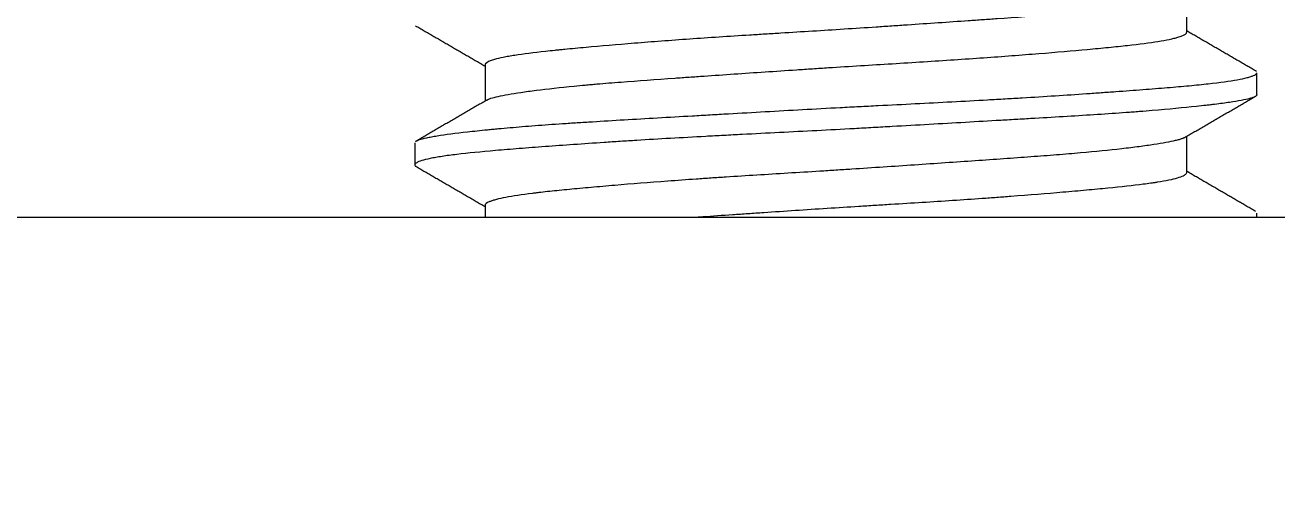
# Model space of a CAD drawing. Header units: millimetres. Extents: x 645 to 1239, y -1145 to -725.
# Drawn here: x 718.58 to 727.5, y -1019.6 to -1016.23 of the extents above; entities that cross this region are included whole.
import ezdxf

# ---------------------------------------------------------------- set-up
doc = ezdxf.new("R2010")
doc.units = ezdxf.units.MM
doc.header["$LTSCALE"] = 0.1
doc.linetypes.add('HIDDEN2', pattern=[4.7625, 3.175, -1.5875])
doc.layers.add('1', color=4, linetype='HIDDEN2')
doc.layers.add('DIM', color=3, linetype='Continuous')
doc.styles.get("Standard").update_dxf_attribs({"font": 'arial.ttf'})
doc.dimstyles.new('ISO-25', dxfattribs={"dimtxt": 2.5, "dimasz": 2.5, "dimexe": 1.25, "dimexo": 0.625, "dimtad": 1, "dimdec": 1, "dimtxsty": 'Standard', "dimcen": 2.5, "dimadec": 0, "dimazin": 0, "dimtfac": 1, "dimtdec": 1, "dimtmove": 0, "dimatfit": 3, "dimfxl": 1, "dimarcsym": 0})

# ---------------------------------------------------------------- blocks, each defined once
blk = doc.blocks.new('9899FF')
at = {"layer": '1', "color": 7, "linetype": 'Continuous', "lineweight": 18}
for p, q in [((4705.8803, -472.9499), (4705.8803, -472.6919)), ((4700.8803, -473.1836), (4700.8803, -473.4414)), ((4706.3803, -473.3941), (4706.3803, -473.2394)), ((4705.8803, -473.9505), (4705.8803, -473.6918)), ((4700.3803, -473.7391), (4700.3803, -473.8948)), ((4700.8803, -474.1829), (4700.8803, -474.2667)), ((4706.3803, -474.2667), (4706.3803, -474.2386)), ((4684.3804, -474.2667), (4737.9274, -474.2667))]:
    blk.add_line(p, q, dxfattribs=at)
for points, knots in [([(4705.8678, -472.6992), (4705.8644, -472.7013), (4705.8604, -472.7033), (4705.8504, -472.7077), (4705.8442, -472.71), (4705.8093, -472.7215), (4705.7683, -472.7307), (4705.7005, -472.7426), (4705.6861, -472.7449), (4705.6556, -472.7498), (4705.6395, -472.7522), (4705.589, -472.7596), (4705.5525, -472.7645), (4705.4345, -472.7794), (4705.3447, -472.7894), (4705.2183, -472.8017), (4705.1923, -472.8042), (4705.1389, -472.8091), (4705.1116, -472.8115), (4705.0283, -472.8186), (4704.9708, -472.8233), (4704.7921, -472.8372), (4704.6651, -472.8463), (4704.4962, -472.8582), (4704.4618, -472.8606), (4704.3927, -472.8654), (4704.358, -472.8678), (4704.2528, -472.875), (4704.1108, -472.8848), (4703.9649, -472.8947), (4703.854, -472.9023), (4703.8168, -472.9048), (4703.7419, -472.9098), (4703.7042, -472.9124), (4703.5905, -472.9199), (4703.5149, -472.9249), (4703.3639, -472.9347), (4703.2886, -472.9394), (4703.1384, -472.9488), (4703.0634, -472.9534), (4702.9513, -472.9603), (4702.914, -472.9626), (4702.8394, -472.9672), (4702.8021, -472.9696), (4702.6178, -472.9812), (4702.4757, -472.9905), (4702.2703, -473.005), (4702.2031, -473.0099), (4702.1043, -473.0173), (4702.0716, -473.0198), (4702.0073, -473.0248), (4701.9757, -473.0273), (4701.8206, -473.0398), (4701.7057, -473.0498), (4701.5468, -473.0642), (4701.4961, -473.0689), (4701.4357, -473.0748), (4701.4238, -473.0759), (4701.4002, -473.0783), (4701.3656, -473.0818), (4701.3326, -473.0853), (4701.2265, -473.0968), (4701.1536, -473.1061), (4701.0774, -473.1181), (4701.0556, -473.1217), (4701.0356, -473.1254), (4701.0227, -473.1278), (4701.0164, -473.1291), (4700.9861, -473.1353), (4700.9653, -473.1402), (4700.913, -473.1552), (4700.8916, -473.1653), (4700.8817, -473.1776), (4700.8806, -473.1801), (4700.8803, -473.183), (4700.8803, -473.1834), (4700.8803, -473.1839)], [0, 0, 0, 0, 0.01324, 0.01324, 0.028149, 0.028149, 0.087787, 0.087787, 0.102696, 0.102696, 0.117605, 0.117605, 0.147424, 0.147424, 0.207061, 0.207061, 0.221971, 0.221971, 0.23688, 0.23688, 0.266699, 0.266699, 0.326336, 0.326336, 0.341246, 0.341246, 0.356155, 0.356155, 0.385974, 0.415793, 0.415793, 0.430702, 0.430702, 0.445611, 0.445611, 0.47543, 0.47543, 0.505249, 0.505249, 0.535067, 0.535067, 0.549977, 0.549977, 0.564886, 0.564886, 0.624524, 0.624524, 0.654342, 0.654342, 0.669252, 0.669252, 0.684161, 0.684161, 0.743798, 0.743798, 0.773617, 0.773617, 0.781072, 0.781072, 0.788526, 0.803436, 0.803436, 0.863073, 0.863073, 0.877983, 0.885437, 0.885437, 0.892892, 0.892892, 0.922711, 0.922711, 0.982348, 0.982348, 0.997258, 0.997258, 1, 1, 1, 1]), ([(4700.892, -473.4347), (4700.8952, -473.4326), (4700.8992, -473.4305), (4700.9091, -473.4261), (4700.9152, -473.4238), (4700.9499, -473.4122), (4700.991, -473.403), (4701.0721, -473.3887), (4701.1024, -473.3839), (4701.1529, -473.3765), (4701.1706, -473.374), (4701.2073, -473.369), (4701.2264, -473.3666), (4701.3252, -473.3541), (4701.4153, -473.3441), (4701.5417, -473.3317), (4701.5807, -473.328), (4701.6212, -473.3243), (4701.6486, -473.3219), (4701.6625, -473.3207), (4701.7325, -473.3147), (4701.7905, -473.31), (4701.9703, -473.2961), (4702.0977, -473.2869), (4702.2667, -473.275), (4702.301, -473.2726), (4702.3531, -473.269), (4702.3706, -473.2678), (4702.4057, -473.2654), (4702.4234, -473.2642), (4702.5117, -473.2581), (4702.5832, -473.2532), (4702.8003, -473.2383), (4702.9485, -473.2282), (4703.1381, -473.2156), (4703.1763, -473.213), (4703.2526, -473.208), (4703.2906, -473.2055), (4703.4046, -473.1982), (4703.4803, -473.1934), (4703.7065, -473.1794), (4703.8562, -473.1703), (4704.0788, -473.1562), (4704.1517, -473.1515), (4704.2944, -473.1421), (4704.4343, -473.1325), (4704.5686, -473.1227), (4704.6672, -473.1153), (4704.6997, -473.1128), (4704.7639, -473.1077), (4704.7958, -473.1052), (4704.9514, -473.0926), (4705.0663, -473.0826), (4705.2245, -473.0682), (4705.2749, -473.0635), (4705.3469, -473.0565), (4705.3703, -473.0541), (4705.4157, -473.0494), (4705.4377, -473.0471), (4705.5434, -473.0354), (4705.6156, -473.0261), (4705.7056, -473.0117), (4705.7326, -473.0068), (4705.7623, -473.0006), (4705.768, -472.9993), (4705.7791, -472.9968), (4705.795, -472.993), (4705.809, -472.9893), (4705.8512, -472.9767), (4705.8714, -472.9666), (4705.8795, -472.9544), (4705.8802, -472.9522), (4705.8803, -472.9499)], [0, 0, 0, 0, 0.013291, 0.013291, 0.028257, 0.028257, 0.088123, 0.088123, 0.118056, 0.118056, 0.133022, 0.133022, 0.147989, 0.147989, 0.207855, 0.207855, 0.222821, 0.230304, 0.230304, 0.237788, 0.237788, 0.267721, 0.267721, 0.327587, 0.327587, 0.342553, 0.342553, 0.350036, 0.350036, 0.357519, 0.357519, 0.387452, 0.387452, 0.447318, 0.447318, 0.462285, 0.462285, 0.477251, 0.477251, 0.507184, 0.507184, 0.56705, 0.56705, 0.596983, 0.596983, 0.626916, 0.656849, 0.656849, 0.671815, 0.671815, 0.686782, 0.686782, 0.746648, 0.746648, 0.776581, 0.776581, 0.791547, 0.791547, 0.806514, 0.806514, 0.86638, 0.86638, 0.896312, 0.896312, 0.903796, 0.903796, 0.911279, 0.926245, 0.926245, 0.986111, 0.986111, 1, 1, 1, 1]), ([(4700.39, -473.7259), (4700.3954, -473.7224), (4700.4031, -473.719), (4700.4261, -473.7112), (4700.4432, -473.7067), (4700.475, -473.6999), (4700.4866, -473.6976), (4700.5118, -473.693), (4700.5253, -473.6907), (4700.5974, -473.6791), (4700.6696, -473.6697), (4700.7996, -473.655), (4700.8465, -473.6501), (4700.9099, -473.6438), (4700.9228, -473.6426), (4700.949, -473.6401), (4700.9887, -473.6363), (4701.0302, -473.6326), (4701.1152, -473.6252), (4701.1747, -473.6203), (4701.2995, -473.6108), (4701.3647, -473.6061), (4701.4669, -473.5992), (4701.519, -473.5958), (4701.5729, -473.5924), (4701.6091, -473.5901), (4701.6274, -473.589), (4701.7195, -473.5832), (4701.795, -473.5787), (4702.0267, -473.565), (4702.1883, -473.5557), (4702.3991, -473.5436), (4702.4417, -473.5411), (4702.5063, -473.5374), (4702.528, -473.5362), (4702.5714, -473.5337), (4702.68, -473.5275), (4702.7893, -473.5212), (4703.0533, -473.5063), (4703.2311, -473.4963), (4703.4335, -473.4856), (4703.456, -473.4845), (4703.5011, -473.4821), (4703.5238, -473.4809), (4703.5914, -473.4774), (4703.6363, -473.4751), (4703.7702, -473.4683), (4703.8587, -473.4638), (4704.1215, -473.4503), (4704.2933, -473.4414), (4704.4826, -473.4307), (4704.5036, -473.4296), (4704.5454, -473.4272), (4704.6076, -473.4236), (4704.6686, -473.42), (4704.7891, -473.4128), (4704.9454, -473.403), (4705.0935, -473.3931), (4705.2013, -473.3857), (4705.2544, -473.382), (4705.3064, -473.3782), (4705.3407, -473.3758), (4705.3578, -473.3745), (4705.4422, -473.3684), (4705.5065, -473.3636), (4705.6288, -473.3542), (4705.745, -473.3451), (4705.8488, -473.3361), (4705.922, -473.3293), (4705.9456, -473.327), (4705.9912, -473.3224), (4706.0132, -473.32), (4706.1182, -473.3084), (4706.1869, -473.2989), (4706.2676, -473.2843), (4706.2907, -473.2794), (4706.3197, -473.2719), (4706.3284, -473.2693), (4706.3439, -473.2643), (4706.3506, -473.2618), (4706.3676, -473.2543), (4706.3749, -473.2493), (4706.3794, -473.2427), (4706.3801, -473.241), (4706.3802, -473.2393)], [0, 0, 0, 0, 0.022045, 0.022045, 0.051361, 0.051361, 0.066018, 0.066018, 0.080676, 0.080676, 0.139306, 0.139306, 0.168622, 0.168622, 0.17595, 0.17595, 0.183279, 0.197937, 0.197937, 0.227252, 0.227252, 0.256567, 0.256567, 0.271225, 0.278554, 0.278554, 0.285883, 0.285883, 0.315198, 0.315198, 0.373828, 0.373828, 0.388486, 0.388486, 0.395815, 0.395815, 0.403143, 0.432459, 0.432459, 0.491089, 0.491089, 0.498418, 0.498418, 0.505747, 0.505747, 0.520404, 0.520404, 0.54972, 0.54972, 0.60835, 0.60835, 0.615679, 0.615679, 0.623008, 0.637665, 0.637665, 0.666981, 0.696296, 0.696296, 0.710953, 0.718282, 0.718282, 0.725611, 0.725611, 0.754926, 0.754926, 0.784241, 0.813557, 0.813557, 0.828214, 0.828214, 0.842872, 0.842872, 0.901502, 0.901502, 0.930818, 0.930818, 0.945475, 0.945475, 0.960133, 0.960133, 0.989448, 0.989448, 1, 1, 1, 1]), ([(4706.3803, -473.3951), (4706.3803, -473.3952), (4706.3802, -473.3954), (4706.3799, -473.4003), (4706.3756, -473.4049), (4706.3651, -473.4106), (4706.3627, -473.4118), (4706.3575, -473.4141), (4706.3546, -473.4152), (4706.3452, -473.4186), (4706.338, -473.4209), (4706.2971, -473.4321), (4706.249, -473.4411), (4706.154, -473.4551), (4706.1186, -473.4598), (4706.0693, -473.4659), (4706.0592, -473.4671), (4706.0386, -473.4695), (4706.0071, -473.4732), (4705.9737, -473.4769), (4705.8583, -473.4892), (4705.7532, -473.4991), (4705.6056, -473.5114), (4705.5602, -473.515), (4705.5128, -473.5187), (4705.4809, -473.521), (4705.4646, -473.5222), (4705.3829, -473.5282), (4705.3152, -473.5327), (4705.1052, -473.5464), (4704.9563, -473.5553), (4704.7587, -473.5669), (4704.7186, -473.5692), (4704.6576, -473.5727), (4704.6371, -473.5739), (4704.596, -473.5763), (4704.4928, -473.5822), (4704.388, -473.5883), (4704.1333, -473.6029), (4703.9594, -473.6128), (4703.759, -473.6241), (4703.7367, -473.6254), (4703.6919, -473.6279), (4703.6694, -473.6291), (4703.6019, -473.6329), (4703.557, -473.6354), (4703.4226, -473.6427), (4703.3332, -473.6474), (4703.066, -473.6613), (4702.889, -473.6702), (4702.6692, -473.6815), (4702.6253, -473.6838), (4702.5385, -473.6884), (4702.4955, -473.6907), (4702.3678, -473.6976), (4702.2007, -473.7069), (4702.0399, -473.7164), (4701.9217, -473.7237), (4701.8828, -473.7262), (4701.8056, -473.7311), (4701.7674, -473.7336), (4701.6542, -473.7411), (4701.5089, -473.7511), (4701.3745, -473.7609), (4701.2455, -473.7705), (4701.1837, -473.7751), (4701.0951, -473.7821), (4701.0663, -473.7844), (4701.01, -473.789), (4700.9825, -473.7912), (4700.8498, -473.8027), (4700.7581, -473.8117), (4700.6414, -473.8256), (4700.6061, -473.8304), (4700.5584, -473.8376), (4700.5434, -473.84), (4700.5153, -473.845), (4700.5022, -473.8474), (4700.442, -473.8598), (4700.4098, -473.8698), (4700.3849, -473.8847), (4700.3806, -473.8896), (4700.3801, -473.8968), (4700.381, -473.8992), (4700.3848, -473.9038), (4700.3876, -473.9061), (4700.3915, -473.9084)], [0, 0, 0, 0, 0.000888, 0.000888, 0.028641, 0.028641, 0.035579, 0.035579, 0.042518, 0.042518, 0.056394, 0.056394, 0.111901, 0.111901, 0.139654, 0.139654, 0.146592, 0.146592, 0.15353, 0.167407, 0.167407, 0.222913, 0.222913, 0.23679, 0.243728, 0.243728, 0.250666, 0.250666, 0.278419, 0.278419, 0.333925, 0.333925, 0.347802, 0.347802, 0.35474, 0.35474, 0.361679, 0.389432, 0.389432, 0.444938, 0.444938, 0.451876, 0.451876, 0.458814, 0.458814, 0.472691, 0.472691, 0.500444, 0.500444, 0.55595, 0.55595, 0.569827, 0.569827, 0.583703, 0.583703, 0.611456, 0.63921, 0.63921, 0.653086, 0.653086, 0.666963, 0.666963, 0.694716, 0.722469, 0.722469, 0.750222, 0.750222, 0.764099, 0.764099, 0.777975, 0.777975, 0.833481, 0.833481, 0.861234, 0.861234, 0.875111, 0.875111, 0.888988, 0.888988, 0.944494, 0.944494, 0.972247, 0.972247, 0.986123, 0.986123, 1, 1, 1, 1]), ([(4705.8609, -473.703), (4705.8568, -473.705), (4705.852, -473.707), (4705.8404, -473.7113), (4705.8298, -473.7148), (4705.8173, -473.7183), (4705.8085, -473.7206), (4705.8039, -473.7218), (4705.7606, -473.7323), (4705.7093, -473.7416), (4705.6137, -473.7561), (4705.5787, -473.761), (4705.5215, -473.7684), (4705.5017, -473.7709), (4705.4603, -473.776), (4705.4389, -473.7785), (4705.3289, -473.791), (4705.2307, -473.801), (4705.0685, -473.8153), (4705.012, -473.82), (4704.9233, -473.827), (4704.893, -473.8293), (4704.8317, -473.834), (4704.8006, -473.8363), (4704.6433, -473.8479), (4704.511, -473.8572), (4704.3032, -473.8716), (4704.2323, -473.8765), (4704.0872, -473.8864), (4704.0141, -473.8914), (4703.7934, -473.9064), (4703.6442, -473.9165), (4703.4553, -473.9288), (4703.4174, -473.9312), (4703.3413, -473.9361), (4703.303, -473.9385), (4703.189, -473.9456), (4703.1137, -473.9503), (4702.8896, -473.9641), (4702.7428, -473.9732), (4702.5626, -473.9849), (4702.5267, -473.9873), (4702.4554, -473.9921), (4702.4202, -473.9945), (4702.3158, -474.0017), (4702.248, -474.0066), (4702.0498, -474.0213), (4701.9244, -474.0313), (4701.7765, -474.0438), (4701.7474, -474.0463), (4701.6906, -474.0513), (4701.6629, -474.0537), (4701.5816, -474.061), (4701.5301, -474.0657), (4701.4322, -474.075), (4701.3858, -474.0797), (4701.3202, -474.0866), (4701.2883, -474.0901), (4701.258, -474.0936), (4701.2381, -474.0959), (4701.2283, -474.0971), (4701.1421, -474.1077), (4701.0786, -474.1172), (4701.0022, -474.1318), (4700.9799, -474.1367), (4700.9513, -474.1442), (4700.9425, -474.1467), (4700.9307, -474.1505), (4700.9269, -474.1518), (4700.9199, -474.1543), (4700.9166, -474.1556), (4700.8908, -474.1661), (4700.8798, -474.1753), (4700.8803, -474.1841)], [0, 0, 0, 0, 0.013221, 0.013221, 0.028245, 0.035757, 0.035757, 0.043269, 0.043269, 0.103365, 0.103365, 0.133413, 0.133413, 0.148437, 0.148437, 0.163461, 0.163461, 0.223557, 0.223557, 0.253605, 0.253605, 0.268629, 0.268629, 0.283653, 0.283653, 0.34375, 0.34375, 0.373798, 0.373798, 0.403846, 0.403846, 0.463942, 0.463942, 0.478966, 0.478966, 0.49399, 0.49399, 0.524038, 0.524038, 0.584134, 0.584134, 0.599158, 0.599158, 0.614182, 0.614182, 0.64423, 0.64423, 0.704326, 0.704326, 0.71935, 0.71935, 0.734374, 0.734374, 0.764422, 0.764422, 0.79447, 0.79447, 0.809494, 0.817006, 0.817006, 0.824518, 0.824518, 0.884614, 0.884614, 0.914662, 0.914662, 0.929687, 0.929687, 0.937199, 0.937199, 0.944711, 0.944711, 1, 1, 1, 1]), ([(4702.3867, -474.2667), (4702.4015, -474.2657), (4702.486, -474.2598), (4702.5724, -474.2539), (4702.6812, -474.2464), (4702.7178, -474.2439), (4702.7917, -474.2389), (4702.829, -474.2364), (4703.0161, -474.2237), (4703.1665, -474.2136), (4703.3932, -474.1989), (4703.469, -474.1941), (4703.5829, -474.1871), (4703.6209, -474.1847), (4703.6971, -474.18), (4703.735, -474.1777), (4703.9231, -474.1661), (4704.0697, -474.1569), (4704.2838, -474.1428), (4704.3542, -474.138), (4704.4584, -474.1307), (4704.4929, -474.1282), (4704.5608, -474.1232), (4704.5942, -474.1208), (4704.7587, -474.1084), (4704.8823, -474.0983), (4705.0268, -474.0859), (4705.0552, -474.0834), (4705.111, -474.0785), (4705.1384, -474.076), (4705.2189, -474.0687), (4705.2696, -474.064), (4705.4133, -474.05), (4705.4979, -474.0408), (4705.5894, -474.0291), (4705.607, -474.0267), (4705.6323, -474.0231), (4705.6406, -474.0219), (4705.6567, -474.0195), (4705.6645, -474.0182), (4705.7026, -474.0122), (4705.7297, -474.0073), (4705.8011, -473.9926), (4705.8355, -473.9825), (4705.8591, -473.9711), (4705.8615, -473.9698), (4705.8659, -473.9673), (4705.8679, -473.966), (4705.8732, -473.9623), (4705.8758, -473.9597), (4705.8792, -473.9549), (4705.8801, -473.9526), (4705.8802, -473.9503)], [0.3483948, 0.3483948, 0.3483948, 0.3483948, 0.3548074, 0.3848554, 0.3848554, 0.3998795, 0.3998795, 0.4149035, 0.4149035, 0.4749997, 0.4749997, 0.5050478, 0.5050478, 0.5200718, 0.5200718, 0.5350959, 0.5350959, 0.595192, 0.595192, 0.6252401, 0.6252401, 0.6402642, 0.6402642, 0.6552882, 0.6552882, 0.7153844, 0.7153844, 0.7304084, 0.7304084, 0.7454324, 0.7454324, 0.7754805, 0.7754805, 0.8355767, 0.8355767, 0.8506007, 0.8506007, 0.8581128, 0.8581128, 0.8656248, 0.8656248, 0.8956729, 0.8956729, 0.955769, 0.955769, 0.9632811, 0.9632811, 0.9707931, 0.9707931, 0.9858171, 0.9858171, 1, 1, 1, 1])]:
    blk.add_open_spline(points, degree=3, knots=knots, dxfattribs=at)
for points in [[(4700.385, -472.9047), (4700.6327, -473.0482), (4700.8803, -473.192)], [(4706.3774, -473.2299), (4706.1289, -473.0857), (4705.8803, -472.9414)], [(4700.8972, -473.4316), (4700.6399, -473.581), (4700.3827, -473.7301)], [(4705.8565, -473.7056), (4706.1136, -473.5562), (4706.3709, -473.4071)], [(4700.3829, -473.9034), (4700.6316, -474.0476), (4700.8803, -474.192)], [(4706.3713, -474.2265), (4706.1256, -474.0841), (4705.8803, -473.9416)]]:
    blk.add_open_spline(points, degree=2, dxfattribs=at)
blk = doc.blocks.new('*D37')
at = {"layer": 'Defpoints', "color": 0, "transparency": 16777216}
for p in [(704.8615, -1009.3973), (760.8533, -1009.3973), (760.8533, -1022.8944)]:
    blk.add_point(p, dxfattribs=at)
at = {"layer": 'DIM', "color": 3, "lineweight": -2, "transparency": 16777216}
for p, q in [((704.8615, -1010.0223), (704.8615, -1024.1444)), ((760.8533, -1010.0223), (760.8533, -1024.1444)), ((704.8615, -1022.8944), (688.7601, -1022.8944)), ((755.8533, -1022.8944), (709.8615, -1022.8944))]:
    blk.add_line(p, q, dxfattribs=at)
at = {"layer": 'DIM', "color": 3, "transparency": 16777216}
for points in [[(709.8615, -1022.0611), (709.8615, -1023.7277), (704.8615, -1022.8944)], [(755.8533, -1022.0611), (755.8533, -1023.7277), (760.8533, -1022.8944)]]:
    blk.add_solid(points, dxfattribs=at)
at = {"layer": 'DIM', "color": 3, "transparency": 16777216, "insert": (692.9646, -1019.7165), "char_height": 5, "attachment_point": 5}
blk.add_mtext('56', dxfattribs=at)

msp = doc.modelspace()

# ---------------------------------------------------------------- block references
at = {"color": 7}
msp.add_blockref('9899FF', (-3979.0229, -543.3346), dxfattribs=at)

# ---------------------------------------------------------------- dimensions: what is measured, and where the dimension line sits
at = {"layer": 'DIM', "color": 7}
dim = msp.add_linear_dim(base=(760.8533, -1022.8944), p1=(704.8615, -1009.3973), p2=(760.8533, -1009.3973), dimstyle='ISO-25', override={"dimtxt": 5, "dimasz": 5, "dimcen": 5, "dimclrd": 3, "dimclre": 3, "dimclrt": 3, "dimfxl": 1.25}, dxfattribs=at)
dim.commit()
dim.dimension.update_dxf_attribs({"geometry": '*D37', "text_midpoint": (692.9646, -1022.8944), "dimtype": 160})

doc.saveas('drawing.dxf')
